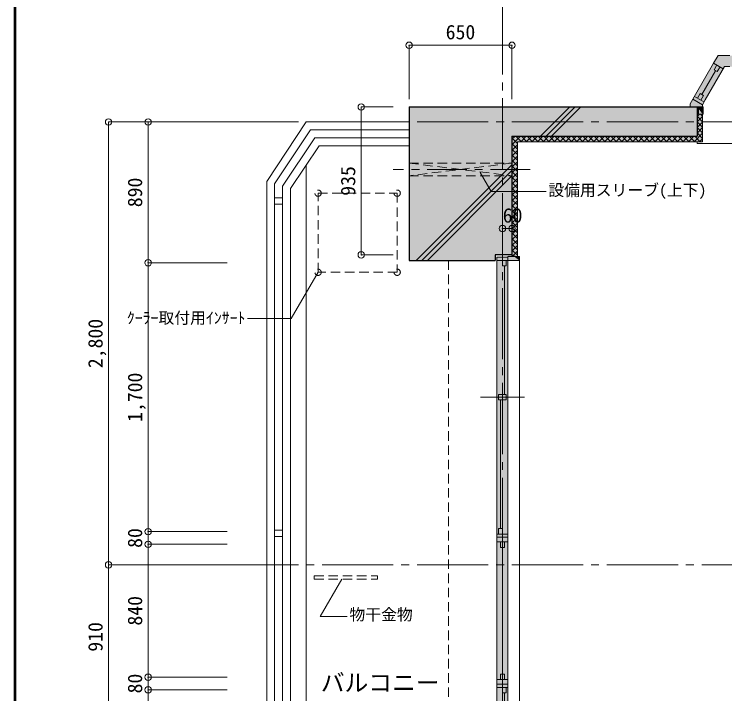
# Model space of a CAD drawing. Units: millimetres at full size, sheet at 1:50. Extents: x -9674 to 9699, y -6794 to 6791.
# Drawn here: x -9674 to -5182, y -27 to 4269 of the extents above; entities that cross this region are included whole.
import ezdxf
from ezdxf.enums import TextEntityAlignment as Align

# ---------------------------------------------------------------- set-up
doc = ezdxf.new("R2010")
doc.units = ezdxf.units.MM
doc.header["$LTSCALE"] = 50
doc.header["$PDMODE"] = 32
doc.header["$PDSIZE"] = 40
for name, pattern in [('CHAIN1', [8, 5, -1, 1, -1]), ('CHAIN2', [12, 9, -1, 1, -1]), ('DASHED1', [1.8, 1.2, -0.6])]:
    doc.linetypes.add(name, pattern=pattern)
for name, color, linetype, lineweight in [('0-0_図面枠', 7, 'Continuous', 9), ('1-0_芯', 7, 'CHAIN2', 9), ('1-1_躯体', 2, 'Continuous', 25), ('1-3_建具', 3, 'Continuous', 18), ('1-6_ﾊﾞﾙｺﾆｰ・階段', 4, 'Continuous', 9), ('1-7_その他', 7, 'DASHED1', 9), ('1-8_ハッチ', 4, 'Continuous', 9), ('1-A_文字', 7, 'Continuous', 9), ('1-B_寸法', 7, 'Continuous', 9), ('1-C_梁', 7, 'DASHED1', 9)]:
    doc.layers.add(name, color=color, linetype=linetype, lineweight=lineweight)
for name, color, linetype in [('4-0', 1, 'Continuous'), ('4-1', 2, 'Continuous'), ('4-F', 4, 'Continuous')]:
    doc.layers.add(name, color=color, linetype=linetype)
doc.styles.add('ＭＳ ゴシック', font='')
doc.styles.get('ＭＳ ゴシック').set_extended_font_data('MS Gothic')

msp = doc.modelspace()

# ---------------------------------------------------------------- linework, layer by layer
at = {"layer": '0-0_図面枠'}
for p, q in [((-9673.92, 6791.43), (-9673.92, -6793.93)), ((-9672.16, 6789.66), (-9672.16, -6792.16)), ((-9670.4, 6787.9), (-9670.4, -6790.4)), ((-9668.64, -6788.64), (-9668.64, 6786.14)), ((-9666.87, 6784.38), (-9666.87, -6786.88)), ((-9665.11, 6782.61), (-9665.11, -6785.11)), ((-9663.35, 6780.85), (-9663.35, -6783.35))]:
    msp.add_line(p, q, dxfattribs=at)
at = {"layer": '1-0_芯'}
for p, q in [((-6587.5, 4337.68), (-6587.5, -3842.32)), ((-8327.5, 3587.68), (8282.5, 3587.68)), ((-8327.5, 787.68), (2912.5, 787.68))]:
    msp.add_line(p, q, dxfattribs=at)
at = {"layer": '1-1_躯体'}
for p, q in [((-7177.5, 3682.68), (-7177.5, 2712.68)), ((-7177.5, 3682.68), (-5357, 3682.68)), ((-5357, 3682.68), (-5357, 3497.68)), ((-6527.5, 3497.68), (-6527.5, 2747.68)), ((-6527.5, 3497.68), (-5357, 3497.68)), ((-6527.5, 2747.68), (-6632.5, 2747.68)), ((-6632.5, 2747.68), (-6632.5, 2712.68)), ((-7177.5, 2712.68), (-6632.5, 2712.68))]:
    msp.add_line(p, q, dxfattribs=at)
at = {"layer": '1-3_建具', "color": 7, "lineweight": 9}
for p, q in [((-5224.71, 4007.68), (-5252.42, 3959.69)), ((-5224.71, 4007.68), (-5149.3, 4007.68)), ((-5366.48, 3762.14), (-5252.42, 3959.69)), ((-5191.8, 3924.69), (-5252.42, 3959.69)), ((-5305.86, 3727.14), (-5184.3, 3937.68)), ((-5149.3, 3937.68), (-5184.3, 3937.68)), ((-5383.98, 3731.83), (-5366.48, 3762.14)), ((-5313.36, 3714.15), (-5373.98, 3749.15)), ((-5305.86, 3727.14), (-5323.36, 3696.83)), ((-5337.5, 3682.68), (-5322.5, 3682.68)), ((-5357, 3462.68), (-5357, 3452.68)), ((-3618, 3452.68), (-5357, 3452.68)), ((-6622.5, 2732.68), (-6622.5, 2697.68)), ((-6622.5, 2732.68), (-6552.5, 2732.68)), ((-6552.5, 2712.68), (-6622.5, 2712.68)), ((-6622.5, 997.68), (-6622.5, 2697.68)), ((-6552.5, 2697.68), (-6552.5, 2712.68)), ((-6552.5, 997.68), (-6552.5, 2697.68)), ((-6480.5, 2712.68), (-6480.5, -1717.32)), ((-6725.98, 1847.68), (-6449.02, 1847.68)), ((-6622.5, 917.68), (-6622.5, 997.68)), ((-6552.5, 997.68), (-6552.5, 917.68)), ((-6552.5, 982.68), (-6622.5, 982.68)), ((-6622.5, 962.68), (-6552.5, 962.68)), ((-6552.5, 932.68), (-6622.5, 932.68)), ((-6622.5, 77.68), (-6622.5, 917.68)), ((-6552.5, 77.68), (-6552.5, 917.68)), ((-6622.5, 77.68), (-6622.5, -2.32)), ((-6552.5, 62.68), (-6622.5, 62.68)), ((-6552.5, -2.32), (-6552.5, 77.68)), ((-6622.5, 32.68), (-6552.5, 32.68)), ((-6552.5, 12.68), (-6622.5, 12.68)), ((-6622.5, -1702.32), (-6622.5, -2.32)), ((-6552.5, -1702.32), (-6552.5, -2.32))]:
    msp.add_line(p, q, dxfattribs=at)
at = {"layer": '1-3_建具'}
for p, q in [((-5239.61, 3911.88), (-5326.17, 3761.96)), ((-5250, 3917.88), (-5232.5, 3948.19)), ((-5336.56, 3767.96), (-5354.06, 3737.65)), ((-5336.56, 3767.96), (-5315.78, 3755.96)), ((-5315.78, 3755.96), (-5333.28, 3725.65)), ((-5347.5, 3682.68), (-5317.5, 3682.68)), ((-5347.5, 3637.68), (-5347.5, 3682.68)), ((-6587.5, 2677.68), (-6587.5, 2712.68)), ((-6563.5, 2677.68), (-6563.5, 2712.68)), ((-6552.5, 2737.68), (-6552.5, 2712.68)), ((-6480.5, 2737.68), (-6552.5, 2737.68)), ((-6563.5, 2677.68), (-6587.5, 2677.68)), ((-6575.5, 2677.68), (-6575.5, 1865.18)), ((-6611.5, 1830.18), (-6611.5, 1865.18)), ((-6587.5, 1830.18), (-6587.5, 1865.18)), ((-6563.5, 1830.18), (-6611.5, 1830.18)), ((-6599.5, 1017.68), (-6599.5, 1830.18)), ((-6611.5, 1017.68), (-6587.5, 1017.68)), ((-6611.5, 1017.68), (-6611.5, 982.68)), ((-6587.5, 1017.68), (-6587.5, 982.68)), ((-6599.5, 897.68), (-6599.5, 932.68)), ((-6575.5, 897.68), (-6575.5, 932.68)), ((-6575.5, 897.68), (-6599.5, 897.68)), ((-6587.5, 897.68), (-6587.5, 97.68)), ((-6575.5, 97.68), (-6599.5, 97.68)), ((-6599.5, 97.68), (-6599.5, 62.68)), ((-6575.5, 97.68), (-6575.5, 62.68)), ((-6587.5, -22.32), (-6587.5, 12.68)), ((-6563.5, -22.32), (-6563.5, 12.68)), ((-6563.5, -22.32), (-6587.5, -22.32)), ((-6575.5, -22.32), (-6575.5, -834.82))]:
    msp.add_line(p, q, dxfattribs=at)
for points in [[(-5250, 3917.88), (-5229.22, 3905.88), (-5211.72, 3936.19)], [(-5347.5, 3637.68), (-5317.5, 3637.68), (-5317.5, 3682.68)], [(-6480.5, 2737.68), (-6480.5, 2712.68), (-6552.5, 2712.68)], [(-6563.5, 1830.18), (-6563.5, 1865.18), (-6611.5, 1865.18)]]:
    msp.add_lwpolyline(points, dxfattribs=at)
at = {"layer": '1-3_建具', "color": 7, "lineweight": 9}
for points in [[(-5383.98, 3731.83), (-5401.14, 3702.1), (-5401.14, 3682.68)], [(-5383.98, 3731.83), (-5323.36, 3696.83), (-5323.36, 3682.68), (-5401.14, 3682.68)]]:
    msp.add_lwpolyline(points, dxfattribs=at)
at = {"layer": '1-6_ﾊﾞﾙｺﾆｰ・階段', "color": 7}
for p, q in [((-8077.5, 3211.68), (-7827.5, 3587.68)), ((-7827.5, 3587.68), (-7177.5, 3587.68)), ((-8027.5, 3196.58), (-7800.7, 3537.68)), ((-7800.7, 3537.68), (-7177.5, 3537.68)), ((-7977.5, 3181.47), (-7773.9, 3487.68)), ((-7773.9, 3487.68), (-7177.5, 3487.68)), ((-7747.1, 3437.68), (-7177.5, 3437.68)), ((-8077.5, -3214.95), (-8077.5, 3211.68)), ((-8027.5, -3214.95), (-8027.5, 3196.58)), ((-7977.5, -3214.95), (-7977.5, 3181.47)), ((-8027.5, 3107.68), (-7977.5, 3107.68)), ((-8027.5, 3067.68), (-7977.5, 3067.68)), ((-8027.5, 1007.68), (-7977.5, 1007.68)), ((-8027.5, 967.68), (-7977.5, 967.68))]:
    msp.add_line(p, q, dxfattribs=at)
at = {"layer": '1-6_ﾊﾞﾙｺﾆｰ・階段'}
msp.add_line((-7827.5, -2552.32), (-7827.5, 3316.77), dxfattribs=at)
at = {"layer": '1-6_ﾊﾞﾙｺﾆｰ・階段', "color": 7}
msp.add_lwpolyline([(-7927.5, -562.32), (-7927.5, 3166.37), (-7747.1, 3437.68)], dxfattribs=at)
at = {"layer": '1-7_その他'}
for p, q in [((-7177.5, 3327.68), (-6527.5, 3327.68)), ((-7177.5, 3327.68), (-6527.5, 3247.68)), ((-7752.93, 3137.68), (-7252.93, 3137.68)), ((-7752.93, 2637.68), (-7752.93, 3137.68)), ((-7252.93, 3137.68), (-7252.93, 2637.68)), ((-7252.93, 2637.68), (-7752.93, 2637.68)), ((-7777.5, 717.68), (-7377.5, 717.68)), ((-7777.5, 697.68), (-7777.5, 717.68))]:
    msp.add_line(p, q, dxfattribs=at)
at = {"layer": '1-7_その他', "linetype": 'CHAIN1'}
msp.add_line((-6412.5, 3287.68), (-7277.5, 3287.68), dxfattribs=at)
at = {"layer": '1-7_その他'}
for points in [[(-6527.5, 3327.68), (-7177.5, 3247.68), (-6527.5, 3247.68)], [(-7777.5, 697.68), (-7377.5, 697.68), (-7377.5, 717.68)]]:
    msp.add_lwpolyline(points, dxfattribs=at)
for centre in [(-7752.93, 3137.68), (-7252.93, 3137.68), (-7752.93, 2637.68), (-7252.93, 2637.68)]:
    msp.add_circle(centre, 20, dxfattribs=at)
at = {"layer": '1-8_ハッチ'}
for p, q in [((-6347.17, 3497.68), (-6162.17, 3682.68)), ((-6311.81, 3497.68), (-6126.81, 3682.68)), ((-6276.46, 3497.68), (-6091.46, 3682.68)), ((-5357, 3623.26), (-5342.57, 3637.68)), ((-5357, 3624.59), (-5322, 3589.59)), ((-5357, 3587.9), (-5322, 3622.9)), ((-5334.74, 3637.68), (-5322, 3624.94)), ((-5322, 3637.68), (-5322, 3462.68)), ((-5357, 3589.23), (-5322, 3554.23)), ((-5357, 3552.55), (-5322, 3587.55)), ((-5357, 3553.88), (-5322, 3518.88)), ((-5357, 3517.19), (-5322, 3552.19)), ((-5376.15, 3462.68), (-5322, 3516.83)), ((-5357, 3518.52), (-5322, 3483.52)), ((-6527.5, 3442.71), (-6472.52, 3497.68)), ((-6527.5, 3478.06), (-6507.88, 3497.68)), ((-6527.5, 3486.94), (-6492.5, 3451.94)), ((-6502.89, 3497.68), (-6467.89, 3462.68)), ((-6492.5, 3462.68), (-5322, 3462.68)), ((-6492.5, 3462.68), (-6492.5, 2737.68)), ((-6472.17, 3462.68), (-6437.17, 3497.68)), ((-6467.53, 3497.68), (-6432.53, 3462.68)), ((-6436.81, 3462.68), (-6401.81, 3497.68)), ((-6432.18, 3497.68), (-6397.18, 3462.68)), ((-6401.46, 3462.68), (-6366.46, 3497.68)), ((-6396.82, 3497.68), (-6361.82, 3462.68)), ((-6366.1, 3462.68), (-6331.1, 3497.68)), ((-6361.47, 3497.68), (-6326.47, 3462.68)), ((-6330.74, 3462.68), (-6295.74, 3497.68)), ((-6326.11, 3497.68), (-6291.11, 3462.68)), ((-6295.39, 3462.68), (-6260.39, 3497.68)), ((-6290.76, 3497.68), (-6255.76, 3462.68)), ((-6260.03, 3462.68), (-6225.03, 3497.68)), ((-6255.4, 3497.68), (-6220.4, 3462.68)), ((-6224.68, 3462.68), (-6189.68, 3497.68)), ((-6220.05, 3497.68), (-6185.05, 3462.68)), ((-6189.32, 3462.68), (-6154.32, 3497.68)), ((-6184.69, 3497.68), (-6149.69, 3462.68)), ((-6153.97, 3462.68), (-6118.97, 3497.68)), ((-6149.33, 3497.68), (-6114.33, 3462.68)), ((-6118.61, 3462.68), (-6083.61, 3497.68)), ((-6113.98, 3497.68), (-6078.98, 3462.68)), ((-6083.26, 3462.68), (-6048.26, 3497.68)), ((-6078.62, 3497.68), (-6043.62, 3462.68)), ((-6047.9, 3462.68), (-6012.9, 3497.68)), ((-6043.27, 3497.68), (-6008.27, 3462.68)), ((-6012.55, 3462.68), (-5977.55, 3497.68)), ((-6007.91, 3497.68), (-5972.91, 3462.68)), ((-5977.19, 3462.68), (-5942.19, 3497.68)), ((-5972.56, 3497.68), (-5937.56, 3462.68)), ((-5941.84, 3462.68), (-5906.84, 3497.68)), ((-5937.2, 3497.68), (-5902.2, 3462.68)), ((-5906.48, 3462.68), (-5871.48, 3497.68)), ((-5901.85, 3497.68), (-5866.85, 3462.68)), ((-5871.13, 3462.68), (-5836.13, 3497.68)), ((-5866.49, 3497.68), (-5831.49, 3462.68)), ((-5835.77, 3462.68), (-5800.77, 3497.68)), ((-5831.14, 3497.68), (-5796.14, 3462.68)), ((-5800.41, 3462.68), (-5765.41, 3497.68)), ((-5795.78, 3497.68), (-5760.78, 3462.68)), ((-5765.06, 3462.68), (-5730.06, 3497.68)), ((-5760.43, 3497.68), (-5725.43, 3462.68)), ((-5729.7, 3462.68), (-5694.7, 3497.68)), ((-5725.07, 3497.68), (-5690.07, 3462.68)), ((-5694.35, 3462.68), (-5659.35, 3497.68)), ((-5689.72, 3497.68), (-5654.72, 3462.68)), ((-5658.99, 3462.68), (-5623.99, 3497.68)), ((-5654.36, 3497.68), (-5619.36, 3462.68)), ((-5623.64, 3462.68), (-5588.64, 3497.68)), ((-5619, 3497.68), (-5584, 3462.68)), ((-5588.28, 3462.68), (-5553.28, 3497.68)), ((-5583.65, 3497.68), (-5548.65, 3462.68)), ((-5552.93, 3462.68), (-5517.93, 3497.68)), ((-5548.29, 3497.68), (-5513.29, 3462.68)), ((-5517.57, 3462.68), (-5482.57, 3497.68)), ((-5512.94, 3497.68), (-5477.94, 3462.68)), ((-5482.22, 3462.68), (-5447.22, 3497.68)), ((-5477.58, 3497.68), (-5442.58, 3462.68)), ((-5446.86, 3462.68), (-5411.86, 3497.68)), ((-5442.23, 3497.68), (-5407.23, 3462.68)), ((-5411.51, 3462.68), (-5376.51, 3497.68)), ((-5406.87, 3497.68), (-5371.87, 3462.68)), ((-5371.52, 3497.68), (-5336.52, 3462.68)), ((-5340.79, 3462.68), (-5322, 3481.48)), ((-6527.5, 3451.59), (-6492.5, 3416.59)), ((-6527.5, 3407.35), (-6492.5, 3442.35)), ((-6527.5, 3416.23), (-6492.5, 3381.23)), ((-6527.5, 3371.99), (-6492.5, 3406.99)), ((-6527.5, 3380.87), (-6492.5, 3345.87)), ((-6527.5, 3336.64), (-6492.5, 3371.64)), ((-6527.5, 3345.52), (-6492.5, 3310.52)), ((-6527.5, 3301.28), (-6492.5, 3336.28)), ((-7132.17, 2712.68), (-6527.5, 3317.35)), ((-7096.81, 2712.68), (-6527.5, 3281.99)), ((-6527.5, 3310.16), (-6492.5, 3275.16)), ((-6527.5, 3265.93), (-6492.5, 3300.93)), ((-7061.46, 2712.68), (-6527.5, 3246.64)), ((-6527.5, 3274.81), (-6492.5, 3239.81)), ((-6527.5, 3230.57), (-6492.5, 3265.57)), ((-6527.5, 3239.45), (-6492.5, 3204.45)), ((-6527.5, 3195.22), (-6492.5, 3230.22)), ((-6527.5, 3204.1), (-6492.5, 3169.1)), ((-6527.5, 3159.86), (-6492.5, 3194.86)), ((-6527.5, 3168.74), (-6492.5, 3133.74)), ((-6527.5, 3124.51), (-6492.5, 3159.51)), ((-6527.5, 3133.39), (-6492.5, 3098.39)), ((-6527.5, 3089.15), (-6492.5, 3124.15)), ((-6527.5, 3098.03), (-6492.5, 3063.03)), ((-6527.5, 3053.8), (-6492.5, 3088.8)), ((-6527.5, 3062.68), (-6492.5, 3027.68)), ((-6527.5, 3018.44), (-6492.5, 3053.44)), ((-6527.5, 3027.32), (-6492.5, 2992.32)), ((-6527.5, 2983.09), (-6492.5, 3018.09)), ((-6527.5, 2991.97), (-6492.5, 2956.97)), ((-6527.5, 2947.73), (-6492.5, 2982.73)), ((-6527.5, 2956.61), (-6492.5, 2921.61)), ((-6527.5, 2912.38), (-6492.5, 2947.38)), ((-6527.5, 2921.26), (-6492.5, 2886.26)), ((-6527.5, 2877.02), (-6492.5, 2912.02)), ((-6527.5, 2885.9), (-6492.5, 2850.9)), ((-6527.5, 2841.66), (-6492.5, 2876.66)), ((-6527.5, 2850.54), (-6492.5, 2815.54)), ((-6527.5, 2806.31), (-6492.5, 2841.31)), ((-6527.5, 2815.19), (-6492.5, 2780.19)), ((-6527.5, 2770.95), (-6492.5, 2805.95)), ((-6527.5, 2779.83), (-6492.5, 2744.83)), ((-6527.5, 2744.48), (-6520.71, 2737.68)), ((-6525.41, 2737.68), (-6492.5, 2770.6))]:
    msp.add_line(p, q, dxfattribs=at)
at = {"layer": '1-A_文字'}
for p, q in [((-7602.2, 697.68), (-7738.72, 461.24)), ((-7738.72, 461.24), (-7568.31, 461.24))]:
    msp.add_line(p, q, dxfattribs=at)
for points in [[(-6728.5, 3268.18), (-6659.36, 3148.43), (-6311.53, 3148.43)], [(-7752.93, 2637.68), (-7922.27, 2344.39), (-8198.28, 2344.39)]]:
    msp.add_lwpolyline(points, dxfattribs=at)
at = {"layer": '1-B_寸法'}
for p, q in [((-7177.5, 4072.88), (-6527.5, 4072.88)), ((-7177.5, 4072.88), (-7177.5, 3732.68)), ((-6527.5, 4072.88), (-6527.5, 3732.68)), ((-7480.26, 3682.68), (-7277.5, 3682.68)), ((-7480.26, 3682.68), (-7480.26, 2747.68)), ((-9077.5, 3587.68), (-9077.5, 787.68)), ((-9077.5, 3587.68), (-8327.5, 3587.68)), ((-8827.5, 3587.68), (-8827.5, 2697.68)), ((-6527.5, 2913.9), (-6587.5, 2913.9)), ((-7480.26, 2747.68), (-7277.5, 2747.68)), ((-8827.5, 2697.68), (-8327.5, 2697.68)), ((-8827.5, 2697.68), (-8827.5, 997.68)), ((-8827.5, 997.68), (-8327.5, 997.68)), ((-8827.5, 997.68), (-8827.5, 917.68)), ((-8827.5, 917.68), (-8327.5, 917.68)), ((-8827.5, 917.68), (-8827.5, 77.68)), ((-9077.5, 787.68), (-9077.5, -122.32)), ((-9077.5, 787.68), (-8327.5, 787.68)), ((-8827.5, 77.68), (-8327.5, 77.68)), ((-8827.5, 77.68), (-8827.5, -2.32)), ((-8827.5, -2.32), (-8327.5, -2.32)), ((-8827.5, -2.32), (-8827.5, -1702.32))]:
    msp.add_line(p, q, dxfattribs=at)
at = {"layer": '1-B_寸法', "color": 3}
for p in [(-7177.5, 4072.88), (-6527.5, 4072.88), (-7480.26, 3682.68), (-9077.5, 3587.68), (-8827.5, 3587.68), (-6587.5, 2913.9), (-6527.5, 2913.9), (-7480.26, 2747.68), (-8827.5, 2697.68), (-8827.5, 997.68), (-8827.5, 917.68), (-9077.5, 787.68), (-8827.5, 77.68), (-8827.5, -2.32)]:
    msp.add_point(p, dxfattribs=at)
at = {"layer": '1-C_梁'}
msp.add_line((-6927.5, 2712.68), (-6927.5, -1717.32), dxfattribs=at)
at = {"layer": '4-0'}
for points in [[(-7177.5, 3682.68), (-7177.5, 2712.68), (-6632.5, 2712.68)], [(-7177.5, 3682.68), (-6632.5, 2712.68), (-6632.5, 2747.68)], [(-7177.5, 3682.68), (-6632.5, 2747.68), (-6527.5, 2747.68)], [(-7177.5, 3682.68), (-6527.5, 2747.68), (-6527.5, 3497.68)], [(-7177.5, 3682.68), (-6527.5, 3497.68), (-5357, 3497.68)], [(-7177.5, 3682.68), (-5357, 3497.68), (-5357, 3682.68)]]:
    msp.add_solid(points, dxfattribs=at)
at = {"layer": '4-1'}
for points in [[(-5224.71, 4007.68), (-5401.14, 3702.1), (-5401.14, 3682.68)], [(-5224.71, 4007.68), (-5401.14, 3682.68), (-5184.3, 3937.68)], [(-5224.71, 4007.68), (-5184.3, 3937.68), (-3790.7, 3937.68)], [(-3790.7, 3937.68), (-3750.29, 4007.68), (-5224.71, 4007.68)], [(-5401.14, 3682.68), (-5323.36, 3696.83), (-5184.3, 3937.68)], [(-5401.14, 3682.68), (-5323.36, 3682.68), (-5323.36, 3696.83)], [(-6622.5, 2732.68), (-6552.5, 2732.68), (-6622.5, -1737.32), (-6552.5, -1737.32)]]:
    msp.add_solid(points, dxfattribs=at)
at = {"layer": '4-F'}
for points in [[(-5317.5, 3637.68), (-5317.5, 3682.68), (-5357, 3682.68)], [(-5322, 3637.68), (-5317.5, 3637.68), (-5357, 3682.68)], [(-5322, 3637.68), (-5357, 3682.68), (-5357, 3497.68)], [(-5357, 3497.68), (-5322, 3462.68), (-5322, 3637.68)], [(-6492.5, 3497.68), (-6527.5, 3497.68), (-6527.5, 2747.68)], [(-6527.5, 2747.68), (-6492.5, 2737.68), (-6492.5, 3497.68)], [(-6492.5, 3497.68), (-6492.5, 3462.68), (-5322, 3462.68)], [(-5357, 3497.68), (-6492.5, 3497.68), (-5322, 3462.68)], [(-6527.5, 2747.68), (-6552.5, 2747.53), (-6480.5, 2712.68)], [(-6552.5, 2747.53), (-6552.5, 2712.68), (-6480.5, 2712.68)], [(-6527.5, 2747.68), (-6480.5, 2712.68), (-6492.5, 2737.68)], [(-6480.5, 2712.68), (-6480.5, 2737.68), (-6492.5, 2737.68)]]:
    msp.add_solid(points, dxfattribs=at)

# ---------------------------------------------------------------- texts
at = {"layer": '1-A_文字', "style": 'ＭＳ ゴシック'}
for s, height, p in [('設備用スリーブ(上下)', 73.31, (-6297.42, 3098.37)), ('ｸｰﾗｰ取付用ｲﾝｻｰﾄ', 73.31, (-8962.1, 2290.78)), ('物干金物', 73.31, (-7554.5, 414.84)), ('バルコニー', 110, (-7735.69, -45.22))]:
    msp.add_text(s, height=height, dxfattribs=at).set_placement(p, align=Align.BOTTOM_LEFT)
at = {"layer": '1-B_寸法', "style": 'ＭＳ ゴシック'}
for s, p in [('650', (-6946.25, 4082.88)), ('60', (-6585.58, 2923.9))]:
    msp.add_text(s, height=91.64, dxfattribs=at).set_placement(p, align=Align.BOTTOM_LEFT)
for s, p in [('935', (-7490.26, 3121.43)), ('890', (-8837.5, 3048.93)), ('2,800', (-9087.5, 2031.43)), ('1,700', (-8837.5, 1691.43)), ('80', (-8837.5, 895.18)), ('840', (-8837.5, 403.93)), ('910', (-9087.5, 238.93)), ('80', (-8837.5, -24.82))]:
    msp.add_text(s, height=91.64, rotation=90, dxfattribs=at).set_placement(p, align=Align.BOTTOM_LEFT)

doc.saveas('drawing.dxf')
